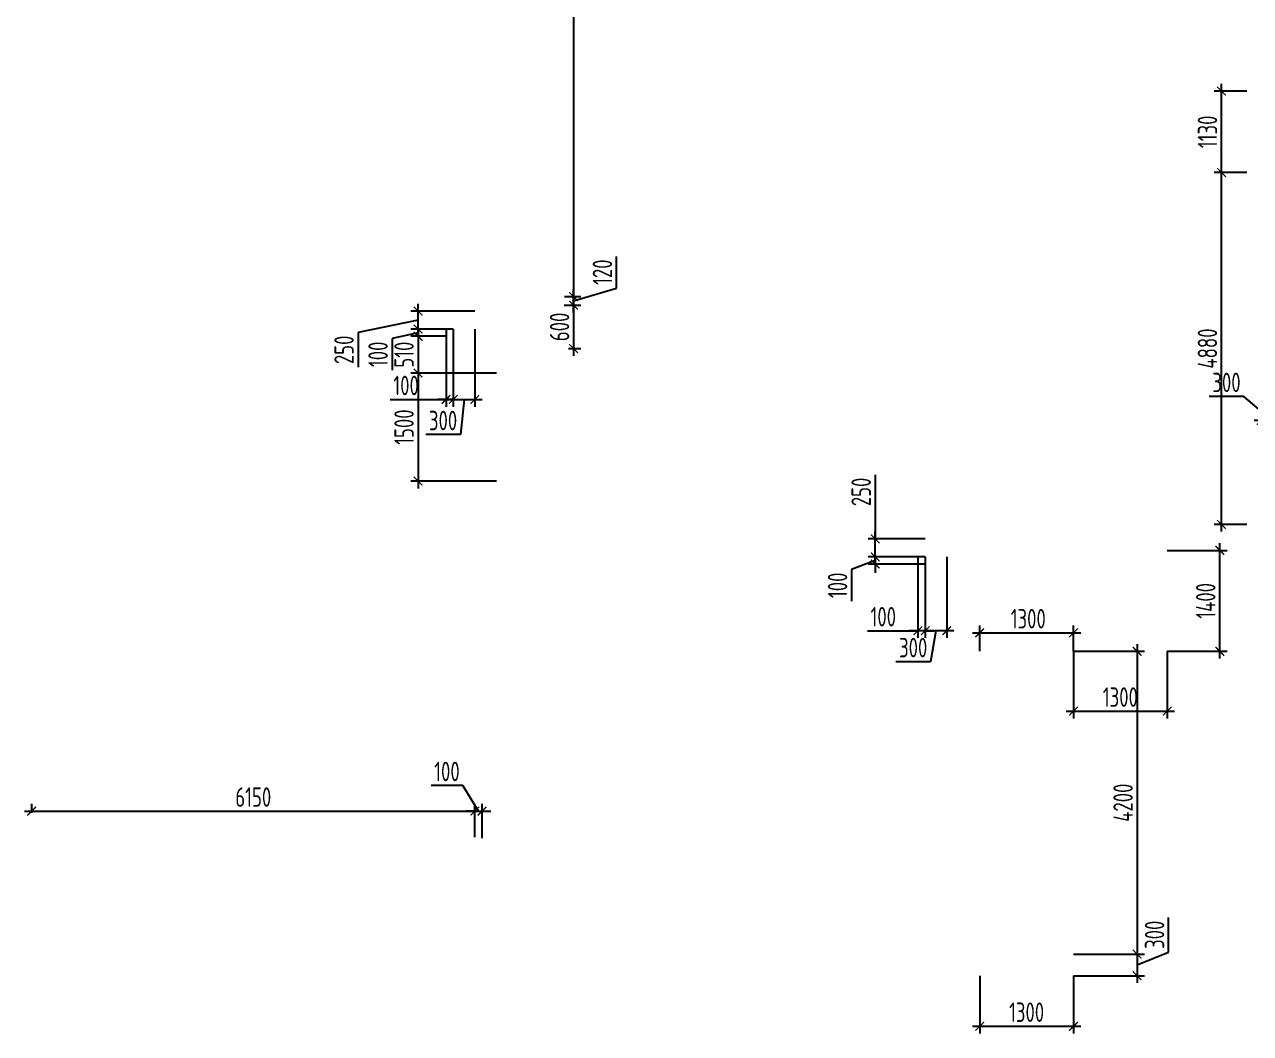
# Model space of a CAD drawing. Header units: millimetres. Extents: x -350007 to 536090, y -888 to 198380.
# Drawn here: x -211804 to -194789, y 54595 to 68590 of the extents above; entities that cross this region are included whole.
import ezdxf

# ---------------------------------------------------------------- set-up
doc = ezdxf.new("R2010")
doc.units = ezdxf.units.MM
doc.layers.add('АР_Размеры нов.', color=15, linetype='Continuous', lineweight=0)
doc.styles.add('ISOCPEUR', font='isocpeur.ttf', dxfattribs={"width": 0.7})
doc.dimstyles.new('R_100', dxfattribs={"dimtxt": 270, "dimasz": 120, "dimexe": 100, "dimexo": 0, "dimgap": 60, "dimtad": 1, "dimdec": 0, "dimrnd": 5, "dimzin": 0, "dimdsep": 46, "dimtxsty": 'ISOCPEUR', "dimblk": 'ARCHTICK', "dimcen": 0, "dimdle": 100, "dimclrd": 256, "dimclre": 256, "dimclrt": 256, "dimadec": 0, "dimazin": 0, "dimtfac": 2, "dimtdec": 0, "dimtofl": 0, "dimtmove": 1, "dimatfit": 3, "dimfxl": 1, "dimtvp": 3, "dimtolj": 1, "dimtzin": 0, "dimarcsym": 0})

# ---------------------------------------------------------------- blocks, each defined once
blk = doc.blocks.new('_ArchTick')
at = {"color": 0, "linetype": 'ByBlock', "const_width": 0.15}
blk.add_lwpolyline([(-0.5, -0.5), (0.5, 0.5)], dxfattribs=at)
blk = doc.blocks.new('*D2765')
at = {"layer": 'Defpoints', "color": 0, "ltscale": 100, "transparency": 16777216}
for p in [(-205254, 63756), (-206341, 62256), (-205254, 62256)]:
    blk.add_point(p, dxfattribs=at)
at = {"layer": 'АР_Размеры нов.', "lineweight": -2, "ltscale": 100, "transparency": 16777216}
for p, q in [((-206341, 63856), (-206341, 62156)), ((-205254, 63756), (-206441, 63756)), ((-205254, 62256), (-206441, 62256))]:
    blk.add_line(p, q, dxfattribs=at)
at = {"layer": 'АР_Размеры нов.', "lineweight": -2, "ltscale": 100, "transparency": 16777216, "xscale": 120, "yscale": 120, "zscale": 120}
for p, rotation in [((-206341, 63756), 90), ((-206341, 62256), 270)]:
    blk.add_blockref('_ArchTick', p, dxfattribs=dict(at, rotation=rotation))
at = {"layer": 'АР_Размеры нов.', "ltscale": 100, "transparency": 16777216, "insert": (-206536, 63006), "char_height": 270, "attachment_point": 5, "rotation": 90, "style": 'ISOCPEUR'}
blk.add_mtext('\\A1;1500', dxfattribs=at)
blk = doc.blocks.new('*D2721')
at = {"layer": 'Defpoints', "color": 0, "ltscale": 100, "transparency": 16777216}
for p in [(-198546, 55396), (-197245, 55396), (-197245, 54695)]:
    blk.add_point(p, dxfattribs=at)
at = {"layer": 'АР_Размеры нов.', "lineweight": -2, "ltscale": 100, "transparency": 16777216}
for p, q in [((-198546, 55396), (-198546, 54595)), ((-197245, 55396), (-197245, 54595)), ((-198646, 54695), (-197145, 54695))]:
    blk.add_line(p, q, dxfattribs=at)
at = {"layer": 'АР_Размеры нов.', "lineweight": -2, "ltscale": 100, "transparency": 16777216, "xscale": 120, "yscale": 120, "zscale": 120, "rotation": 180}
blk.add_blockref('_ArchTick', (-198546, 54695), dxfattribs=at)
at = {"layer": 'АР_Размеры нов.', "lineweight": -2, "ltscale": 100, "transparency": 16777216, "xscale": 120, "yscale": 120, "zscale": 120}
blk.add_blockref('_ArchTick', (-197245, 54695), dxfattribs=at)
at = {"layer": 'АР_Размеры нов.', "ltscale": 100, "transparency": 16777216, "insert": (-197896, 54890), "char_height": 270, "attachment_point": 5, "style": 'ISOCPEUR'}
blk.add_mtext('\\A1;1300', dxfattribs=at)
blk = doc.blocks.new('*D2954')
at = {"layer": 'Defpoints', "color": 0, "ltscale": 100, "transparency": 16777216}
for p in [(-195945, 61296), (-195214, 61296), (-195945, 59896, 2)]:
    blk.add_point(p, dxfattribs=at)
at = {"layer": 'АР_Размеры нов.', "lineweight": -2, "ltscale": 100, "transparency": 16777216}
for p, q in [((-195945, 61296), (-195114, 61296)), ((-195214, 59796), (-195214, 61396)), ((-195945, 59896), (-195114, 59896))]:
    blk.add_line(p, q, dxfattribs=at)
at = {"layer": 'АР_Размеры нов.', "lineweight": -2, "ltscale": 100, "transparency": 16777216, "xscale": 120, "yscale": 120, "zscale": 120}
for p, rotation in [((-195214, 61296), 90), ((-195214, 59896), 270)]:
    blk.add_blockref('_ArchTick', p, dxfattribs=dict(at, rotation=rotation))
at = {"layer": 'АР_Размеры нов.', "ltscale": 100, "transparency": 16777216, "insert": (-195409, 60596), "char_height": 270, "attachment_point": 5, "rotation": 90, "style": 'ISOCPEUR'}
blk.add_mtext('\\A1;1400', dxfattribs=at)
blk = doc.blocks.new('*D2955')
at = {"layer": 'Defpoints', "color": 0, "ltscale": 100, "transparency": 16777216}
for p in [(-197245, 60153), (-198546, 59896), (-197245, 59896, 1)]:
    blk.add_point(p, dxfattribs=at)
at = {"layer": 'АР_Размеры нов.', "lineweight": -2, "ltscale": 100, "transparency": 16777216}
for p, q in [((-198546, 59896), (-198546, 60253)), ((-197245, 59896), (-197245, 60253)), ((-198646, 60153), (-197145, 60153))]:
    blk.add_line(p, q, dxfattribs=at)
at = {"layer": 'АР_Размеры нов.', "lineweight": -2, "ltscale": 100, "transparency": 16777216, "xscale": 120, "yscale": 120, "zscale": 120, "rotation": 180}
blk.add_blockref('_ArchTick', (-198546, 60153), dxfattribs=at)
at = {"layer": 'АР_Размеры нов.', "lineweight": -2, "ltscale": 100, "transparency": 16777216, "xscale": 120, "yscale": 120, "zscale": 120}
blk.add_blockref('_ArchTick', (-197245, 60153), dxfattribs=at)
at = {"layer": 'АР_Размеры нов.', "ltscale": 100, "transparency": 16777216, "insert": (-197873, 60348), "char_height": 270, "attachment_point": 5, "style": 'ISOCPEUR'}
blk.add_mtext('\\A1;1300', dxfattribs=at)
blk = doc.blocks.new('*D2956')
at = {"layer": 'Defpoints', "color": 0, "ltscale": 100, "transparency": 16777216}
for p in [(-197245, 59896, 0), (-195945, 59896, 2), (-195945, 59066)]:
    blk.add_point(p, dxfattribs=at)
at = {"layer": 'АР_Размеры нов.', "lineweight": -2, "ltscale": 100, "transparency": 16777216}
for p, q in [((-197245, 59896), (-197245, 58966)), ((-195945, 59896), (-195945, 58966)), ((-197345, 59066), (-195845, 59066))]:
    blk.add_line(p, q, dxfattribs=at)
at = {"layer": 'АР_Размеры нов.', "lineweight": -2, "ltscale": 100, "transparency": 16777216, "xscale": 120, "yscale": 120, "zscale": 120, "rotation": 180}
blk.add_blockref('_ArchTick', (-197245, 59066), dxfattribs=at)
at = {"layer": 'АР_Размеры нов.', "lineweight": -2, "ltscale": 100, "transparency": 16777216, "xscale": 120, "yscale": 120, "zscale": 120}
blk.add_blockref('_ArchTick', (-195945, 59066), dxfattribs=at)
at = {"layer": 'АР_Размеры нов.', "ltscale": 100, "transparency": 16777216, "insert": (-196595, 59261), "char_height": 270, "attachment_point": 5, "style": 'ISOCPEUR'}
blk.add_mtext('\\A1;1300', dxfattribs=at)
blk = doc.blocks.new('*D2957')
at = {"layer": 'Defpoints', "color": 0, "ltscale": 100, "transparency": 16777216}
for p in [(-197245, 59896), (-197245, 55696), (-196362, 55696)]:
    blk.add_point(p, dxfattribs=at)
at = {"layer": 'АР_Размеры нов.', "lineweight": -2, "ltscale": 100, "transparency": 16777216}
for p, q in [((-197245, 59896), (-196262, 59896)), ((-196362, 59996), (-196362, 55596)), ((-197245, 55696), (-196262, 55696))]:
    blk.add_line(p, q, dxfattribs=at)
at = {"layer": 'АР_Размеры нов.', "lineweight": -2, "ltscale": 100, "transparency": 16777216, "xscale": 120, "yscale": 120, "zscale": 120}
for p, rotation in [((-196362, 59896), 90), ((-196362, 55696), 270)]:
    blk.add_blockref('_ArchTick', p, dxfattribs=dict(at, rotation=rotation))
at = {"layer": 'АР_Размеры нов.', "ltscale": 100, "transparency": 16777216, "insert": (-196557, 57796), "char_height": 270, "attachment_point": 5, "rotation": 90, "style": 'ISOCPEUR'}
blk.add_mtext('\\A1;4200', dxfattribs=at)
blk = doc.blocks.new('*D2795')
at = {"layer": 'Defpoints', "color": 0, "ltscale": 100, "transparency": 16777216}
for p in [(-197245, 55696), (-197245, 55396), (-196362, 55396)]:
    blk.add_point(p, dxfattribs=at)
at = {"layer": 'АР_Размеры нов.', "lineweight": -2, "ltscale": 100, "transparency": 16777216}
for p, q in [((-195925, 55724), (-195925, 56203)), ((-197245, 55696), (-196262, 55696)), ((-196362, 55796), (-196362, 55296)), ((-196362, 55546), (-195925, 55724)), ((-197245, 55396), (-196262, 55396))]:
    blk.add_line(p, q, dxfattribs=at)
at = {"layer": 'АР_Размеры нов.', "lineweight": -2, "ltscale": 100, "transparency": 16777216, "xscale": 120, "yscale": 120, "zscale": 120}
for p, rotation in [((-196362, 55696), 90), ((-196362, 55396), 270)]:
    blk.add_blockref('_ArchTick', p, dxfattribs=dict(at, rotation=rotation))
at = {"layer": 'АР_Размеры нов.', "ltscale": 100, "transparency": 16777216, "insert": (-196120, 55964), "char_height": 270, "attachment_point": 5, "rotation": 90, "style": 'ISOCPEUR'}
blk.add_mtext('\\A1;300', dxfattribs=at)
blk = doc.blocks.new('*D1668')
at = {"layer": 'Defpoints', "color": 0, "ltscale": 500, "transparency": 16777216}
for p in [(-204544, 73141), (-204308, 64816), (-204183, 64816)]:
    blk.add_point(p, dxfattribs=at)
at = {"layer": 'АР_Размеры нов.', "lineweight": -2, "ltscale": 500, "transparency": 16777216}
for p, q in [((-204183, 73241), (-204183, 64716)), ((-204544, 73141), (-204083, 73141)), ((-204308, 64816), (-204083, 64816))]:
    blk.add_line(p, q, dxfattribs=at)
at = {"layer": 'АР_Размеры нов.', "lineweight": -2, "ltscale": 500, "transparency": 16777216, "xscale": 120, "yscale": 120, "zscale": 120}
for p, rotation in [((-204183, 73141), 90), ((-204183, 64816), 270)]:
    blk.add_blockref('_ArchTick', p, dxfattribs=dict(at, rotation=rotation))
at = {"layer": 'АР_Размеры нов.', "lineweight": 13, "ltscale": 500, "transparency": 16777216, "insert": (-204378, 68978), "char_height": 270, "attachment_point": 5, "rotation": 90, "style": 'ISOCPEUR'}
blk.add_mtext('\\A1;8325', dxfattribs=at)
blk = doc.blocks.new('*D1669')
at = {"layer": 'Defpoints', "color": 0, "ltscale": 500, "transparency": 16777216}
for p in [(-204312, 64696), (-204254, 64096), (-204183, 64096)]:
    blk.add_point(p, dxfattribs=at)
at = {"layer": 'АР_Размеры нов.', "lineweight": -2, "ltscale": 500, "transparency": 16777216}
for p, q in [((-204312, 64696), (-204083, 64696)), ((-204183, 64796), (-204183, 63996)), ((-204254, 64096), (-204083, 64096))]:
    blk.add_line(p, q, dxfattribs=at)
at = {"layer": 'АР_Размеры нов.', "lineweight": -2, "ltscale": 500, "transparency": 16777216, "xscale": 120, "yscale": 120, "zscale": 120}
for p, rotation in [((-204183, 64696), 90), ((-204183, 64096), 270)]:
    blk.add_blockref('_ArchTick', p, dxfattribs=dict(at, rotation=rotation))
at = {"layer": 'АР_Размеры нов.', "lineweight": 13, "ltscale": 500, "transparency": 16777216, "insert": (-204378, 64396), "char_height": 270, "attachment_point": 5, "rotation": 90, "style": 'ISOCPEUR'}
blk.add_mtext('\\A1;600', dxfattribs=at)
blk = doc.blocks.new('*D1670')
at = {"layer": 'Defpoints', "color": 0, "ltscale": 500, "transparency": 16777216}
for p in [(-206341, 64616), (-205554, 64616), (-205854, 64366)]:
    blk.add_point(p, dxfattribs=at)
at = {"layer": 'АР_Размеры нов.', "lineweight": -2, "ltscale": 500, "transparency": 16777216}
for p, q in [((-206341, 64266), (-206341, 64716)), ((-206341, 64491), (-207174, 64317)), ((-205554, 64616), (-206441, 64616)), ((-207174, 64317), (-207174, 63838)), ((-205854, 64366), (-206441, 64366))]:
    blk.add_line(p, q, dxfattribs=at)
at = {"layer": 'АР_Размеры нов.', "lineweight": -2, "ltscale": 500, "transparency": 16777216, "xscale": 120, "yscale": 120, "zscale": 120}
for p, rotation in [((-206341, 64616), 90), ((-206341, 64366), 270)]:
    blk.add_blockref('_ArchTick', p, dxfattribs=dict(at, rotation=rotation))
at = {"layer": 'АР_Размеры нов.', "lineweight": 13, "ltscale": 500, "transparency": 16777216, "insert": (-207369, 64078), "char_height": 270, "attachment_point": 5, "rotation": 90, "style": 'ISOCPEUR'}
blk.add_mtext('\\A1;250', dxfattribs=at)
blk = doc.blocks.new('*D1671')
at = {"layer": 'Defpoints', "color": 0, "ltscale": 500, "transparency": 16777216}
for p in [(-205854, 64366), (-206341, 64266), (-205954, 64266)]:
    blk.add_point(p, dxfattribs=at)
at = {"layer": 'АР_Размеры нов.', "lineweight": -2, "ltscale": 500, "transparency": 16777216}
for p, q in [((-205854, 64366), (-206441, 64366)), ((-206341, 64366), (-206341, 64486)), ((-206341, 64366), (-206341, 64266)), ((-206341, 64316), (-206702, 64237)), ((-206702, 64237), (-206702, 63796)), ((-205954, 64266), (-206441, 64266)), ((-206341, 64266), (-206341, 64146))]:
    blk.add_line(p, q, dxfattribs=at)
at = {"layer": 'АР_Размеры нов.', "lineweight": -2, "ltscale": 500, "transparency": 16777216, "xscale": 120, "yscale": 120, "zscale": 120}
for p, rotation in [((-206341, 64366), 270), ((-206341, 64266), 90)]:
    blk.add_blockref('_ArchTick', p, dxfattribs=dict(at, rotation=rotation))
at = {"layer": 'АР_Размеры нов.', "lineweight": 13, "ltscale": 500, "transparency": 16777216, "insert": (-206897, 64016), "char_height": 270, "attachment_point": 5, "rotation": 90, "style": 'ISOCPEUR'}
blk.add_mtext('\\A1;100', dxfattribs=at)
blk = doc.blocks.new('*D1672')
at = {"layer": 'Defpoints', "color": 0, "ltscale": 500, "transparency": 16777216}
for p in [(-205954, 64266), (-206341, 63756), (-205554, 63756)]:
    blk.add_point(p, dxfattribs=at)
at = {"layer": 'АР_Размеры нов.', "lineweight": -2, "ltscale": 500, "transparency": 16777216}
for p, q in [((-206341, 64366), (-206341, 63656)), ((-205954, 64266), (-206441, 64266)), ((-205554, 63756), (-206441, 63756))]:
    blk.add_line(p, q, dxfattribs=at)
at = {"layer": 'АР_Размеры нов.', "lineweight": -2, "ltscale": 500, "transparency": 16777216, "xscale": 120, "yscale": 120, "zscale": 120}
for p, rotation in [((-206341, 64266), 90), ((-206341, 63756), 270)]:
    blk.add_blockref('_ArchTick', p, dxfattribs=dict(at, rotation=rotation))
at = {"layer": 'АР_Размеры нов.', "lineweight": 13, "ltscale": 500, "transparency": 16777216, "insert": (-206536, 64011), "char_height": 270, "attachment_point": 5, "rotation": 90, "style": 'ISOCPEUR'}
blk.add_mtext('\\A1;510', dxfattribs=at)
blk = doc.blocks.new('*D1673')
at = {"layer": 'Defpoints', "color": 0, "ltscale": 500, "transparency": 16777216}
for p in [(-211704, 57656), (-205554, 57679), (-205554, 57319)]:
    blk.add_point(p, dxfattribs=at)
at = {"layer": 'АР_Размеры нов.', "lineweight": -2, "ltscale": 500, "transparency": 16777216}
for p, q in [((-211704, 57656), (-211704, 57779)), ((-205554, 57319), (-205554, 57779)), ((-211804, 57679), (-205454, 57679))]:
    blk.add_line(p, q, dxfattribs=at)
at = {"layer": 'АР_Размеры нов.', "lineweight": -2, "ltscale": 500, "transparency": 16777216, "xscale": 120, "yscale": 120, "zscale": 120, "rotation": 180}
blk.add_blockref('_ArchTick', (-211704, 57679), dxfattribs=at)
at = {"layer": 'АР_Размеры нов.', "lineweight": -2, "ltscale": 500, "transparency": 16777216, "xscale": 120, "yscale": 120, "zscale": 120}
blk.add_blockref('_ArchTick', (-205554, 57679), dxfattribs=at)
at = {"layer": 'АР_Размеры нов.', "lineweight": 13, "ltscale": 500, "transparency": 16777216, "insert": (-208629, 57874), "char_height": 270, "attachment_point": 5, "style": 'ISOCPEUR'}
blk.add_mtext('\\A1;6150', dxfattribs=at)
blk = doc.blocks.new('*D1674')
at = {"layer": 'Defpoints', "color": 0, "ltscale": 500, "transparency": 16777216}
for p in [(-205454, 57679), (-205554, 57319), (-205454, 57304)]:
    blk.add_point(p, dxfattribs=at)
at = {"layer": 'АР_Размеры нов.', "lineweight": -2, "ltscale": 500, "transparency": 16777216}
for p, q in [((-205720, 58034), (-206161, 58034)), ((-205504, 57679), (-205720, 58034)), ((-205554, 57319), (-205554, 57779)), ((-205454, 57304), (-205454, 57779)), ((-205554, 57679), (-205674, 57679)), ((-205554, 57679), (-205454, 57679)), ((-205454, 57679), (-205334, 57679))]:
    blk.add_line(p, q, dxfattribs=at)
at = {"layer": 'АР_Размеры нов.', "lineweight": -2, "ltscale": 500, "transparency": 16777216, "xscale": 120, "yscale": 120, "zscale": 120}
blk.add_blockref('_ArchTick', (-205554, 57679), dxfattribs=at)
at = {"layer": 'АР_Размеры нов.', "lineweight": -2, "ltscale": 500, "transparency": 16777216, "xscale": 120, "yscale": 120, "zscale": 120, "rotation": 180}
blk.add_blockref('_ArchTick', (-205454, 57679), dxfattribs=at)
at = {"layer": 'АР_Размеры нов.', "lineweight": 13, "ltscale": 500, "transparency": 16777216, "insert": (-205941, 58229), "char_height": 270, "attachment_point": 5, "style": 'ISOCPEUR'}
blk.add_mtext('\\A1;100', dxfattribs=at)
blk = doc.blocks.new('*D1675')
at = {"layer": 'Defpoints', "color": 0, "ltscale": 500, "transparency": 16777216}
for p in [(-205854, 64366), (-205554, 64366), (-205554, 63389)]:
    blk.add_point(p, dxfattribs=at)
at = {"layer": 'АР_Размеры нов.', "lineweight": -2, "ltscale": 500, "transparency": 16777216}
for p, q in [((-205854, 64366), (-205854, 63289)), ((-205554, 64366), (-205554, 63289)), ((-205954, 63389), (-205454, 63389)), ((-205704, 63389), (-205755, 62902)), ((-205755, 62902), (-206234, 62902))]:
    blk.add_line(p, q, dxfattribs=at)
at = {"layer": 'АР_Размеры нов.', "lineweight": -2, "ltscale": 500, "transparency": 16777216, "xscale": 120, "yscale": 120, "zscale": 120, "rotation": 180}
blk.add_blockref('_ArchTick', (-205854, 63389), dxfattribs=at)
at = {"layer": 'АР_Размеры нов.', "lineweight": -2, "ltscale": 500, "transparency": 16777216, "xscale": 120, "yscale": 120, "zscale": 120}
blk.add_blockref('_ArchTick', (-205554, 63389), dxfattribs=at)
at = {"layer": 'АР_Размеры нов.', "lineweight": 13, "ltscale": 500, "transparency": 16777216, "insert": (-205995, 63097), "char_height": 270, "attachment_point": 5, "style": 'ISOCPEUR'}
blk.add_mtext('\\A1;300', dxfattribs=at)
blk = doc.blocks.new('*D1676')
at = {"layer": 'Defpoints', "color": 0, "ltscale": 500, "transparency": 16777216}
for p in [(-205954, 64366), (-205854, 64366), (-205954, 63389)]:
    blk.add_point(p, dxfattribs=at)
at = {"layer": 'АР_Размеры нов.', "lineweight": -2, "ltscale": 500, "transparency": 16777216}
for p, q in [((-205954, 64366), (-205954, 63289)), ((-205854, 64366), (-205854, 63289)), ((-206729, 63389), (-205954, 63389)), ((-205954, 63389), (-206074, 63389)), ((-205854, 63389), (-205954, 63389)), ((-205854, 63389), (-205734, 63389))]:
    blk.add_line(p, q, dxfattribs=at)
at = {"layer": 'АР_Размеры нов.', "lineweight": -2, "ltscale": 500, "transparency": 16777216, "xscale": 120, "yscale": 120, "zscale": 120}
blk.add_blockref('_ArchTick', (-205954, 63389), dxfattribs=at)
at = {"layer": 'АР_Размеры нов.', "lineweight": -2, "ltscale": 500, "transparency": 16777216, "xscale": 120, "yscale": 120, "zscale": 120, "rotation": 180}
blk.add_blockref('_ArchTick', (-205854, 63389), dxfattribs=at)
at = {"layer": 'АР_Размеры нов.', "lineweight": 13, "ltscale": 500, "transparency": 16777216, "insert": (-206508, 63584), "char_height": 270, "attachment_point": 5, "style": 'ISOCPEUR'}
blk.add_mtext('\\A1;100', dxfattribs=at)
blk = doc.blocks.new('*D1677')
at = {"layer": 'Defpoints', "color": 0, "ltscale": 500, "transparency": 16777216}
for p in [(-199304, 61206), (-199004, 61206), (-199304, 60181)]:
    blk.add_point(p, dxfattribs=at)
at = {"layer": 'АР_Размеры нов.', "lineweight": -2, "ltscale": 500, "transparency": 16777216}
for p, q in [((-199304, 61206), (-199304, 60081)), ((-199004, 61206), (-199004, 60081)), ((-198904, 60181), (-199404, 60181)), ((-199154, 60181), (-199231, 59752)), ((-199231, 59752), (-199710, 59752))]:
    blk.add_line(p, q, dxfattribs=at)
at = {"layer": 'АР_Размеры нов.', "lineweight": -2, "ltscale": 500, "transparency": 16777216, "xscale": 120, "yscale": 120, "zscale": 120, "rotation": 180}
blk.add_blockref('_ArchTick', (-199304, 60181), dxfattribs=at)
at = {"layer": 'АР_Размеры нов.', "lineweight": -2, "ltscale": 500, "transparency": 16777216, "xscale": 120, "yscale": 120, "zscale": 120}
blk.add_blockref('_ArchTick', (-199004, 60181), dxfattribs=at)
at = {"layer": 'АР_Размеры нов.', "lineweight": 13, "ltscale": 500, "transparency": 16777216, "insert": (-199470, 59947), "char_height": 270, "attachment_point": 5, "style": 'ISOCPEUR'}
blk.add_mtext('\\A1;300', dxfattribs=at)
blk = doc.blocks.new('*D1678')
at = {"layer": 'Defpoints', "color": 0, "ltscale": 500, "transparency": 16777216}
for p in [(-199404, 61206), (-199304, 61206), (-199404, 60181)]:
    blk.add_point(p, dxfattribs=at)
at = {"layer": 'АР_Размеры нов.', "lineweight": -2, "ltscale": 500, "transparency": 16777216}
for p, q in [((-199404, 61206), (-199404, 60081)), ((-199304, 61206), (-199304, 60081)), ((-200106, 60181), (-199404, 60181)), ((-199404, 60181), (-199524, 60181)), ((-199304, 60181), (-199404, 60181)), ((-199304, 60181), (-199184, 60181))]:
    blk.add_line(p, q, dxfattribs=at)
at = {"layer": 'АР_Размеры нов.', "lineweight": -2, "ltscale": 500, "transparency": 16777216, "xscale": 120, "yscale": 120, "zscale": 120}
blk.add_blockref('_ArchTick', (-199404, 60181), dxfattribs=at)
at = {"layer": 'АР_Размеры нов.', "lineweight": -2, "ltscale": 500, "transparency": 16777216, "xscale": 120, "yscale": 120, "zscale": 120, "rotation": 180}
blk.add_blockref('_ArchTick', (-199304, 60181), dxfattribs=at)
at = {"layer": 'АР_Размеры нов.', "lineweight": 13, "ltscale": 500, "transparency": 16777216, "insert": (-199885, 60376), "char_height": 270, "attachment_point": 5, "style": 'ISOCPEUR'}
blk.add_mtext('\\A1;100', dxfattribs=at)
blk = doc.blocks.new('*D1679')
at = {"layer": 'Defpoints', "color": 0, "ltscale": 500, "transparency": 16777216}
for p in [(-199997, 61456), (-199304, 61456), (-199304, 61206)]:
    blk.add_point(p, dxfattribs=at)
at = {"layer": 'АР_Размеры нов.', "lineweight": -2, "ltscale": 500, "transparency": 16777216}
for p, q in [((-199997, 62346), (-199997, 61456)), ((-199304, 61456), (-200097, 61456)), ((-199997, 61106), (-199997, 61556)), ((-199304, 61206), (-200097, 61206))]:
    blk.add_line(p, q, dxfattribs=at)
at = {"layer": 'АР_Размеры нов.', "lineweight": -2, "ltscale": 500, "transparency": 16777216, "xscale": 120, "yscale": 120, "zscale": 120}
for p, rotation in [((-199997, 61456), 90), ((-199997, 61206), 270)]:
    blk.add_blockref('_ArchTick', p, dxfattribs=dict(at, rotation=rotation))
at = {"layer": 'АР_Размеры нов.', "lineweight": 13, "ltscale": 500, "transparency": 16777216, "insert": (-200192, 62107), "char_height": 270, "attachment_point": 5, "rotation": 90, "style": 'ISOCPEUR'}
blk.add_mtext('\\A1;250', dxfattribs=at)
blk = doc.blocks.new('*D1680')
at = {"layer": 'Defpoints', "color": 0, "ltscale": 500, "transparency": 16777216}
for p in [(-199997, 61106), (-199304, 61206), (-199304, 61106)]:
    blk.add_point(p, dxfattribs=at)
at = {"layer": 'АР_Размеры нов.', "lineweight": -2, "ltscale": 500, "transparency": 16777216}
for p, q in [((-199997, 61206), (-199997, 61326)), ((-199997, 61156), (-200324, 61032)), ((-199304, 61206), (-200097, 61206)), ((-199304, 61106), (-200097, 61106)), ((-199997, 61206), (-199997, 61106)), ((-199997, 61106), (-199997, 60986)), ((-200324, 61032), (-200324, 60591))]:
    blk.add_line(p, q, dxfattribs=at)
at = {"layer": 'АР_Размеры нов.', "lineweight": -2, "ltscale": 500, "transparency": 16777216, "xscale": 120, "yscale": 120, "zscale": 120}
for p, rotation in [((-199997, 61206), 270), ((-199997, 61106), 90)]:
    blk.add_blockref('_ArchTick', p, dxfattribs=dict(at, rotation=rotation))
at = {"layer": 'АР_Размеры нов.', "lineweight": 13, "ltscale": 500, "transparency": 16777216, "insert": (-200519, 60812), "char_height": 270, "attachment_point": 5, "rotation": 90, "style": 'ISOCPEUR'}
blk.add_mtext('\\A1;100', dxfattribs=at)
blk = doc.blocks.new('*D1684')
at = {"layer": 'Defpoints', "color": 0, "ltscale": 500, "transparency": 16777216}
for p in [(-194639, 63325), (-194338, 63328), (-194639, 63100)]:
    blk.add_point(p, dxfattribs=at)
at = {"layer": 'АР_Размеры нов.', "lineweight": -2, "ltscale": 500, "transparency": 16777216}
for p, q in [((-194882, 63431), (-195361, 63431)), ((-194489, 63100), (-194882, 63431)), ((-194639, 63325), (-194639, 63000)), ((-194338, 63328), (-194338, 63000)), ((-194238, 63100), (-194739, 63100))]:
    blk.add_line(p, q, dxfattribs=at)
at = {"layer": 'АР_Размеры нов.', "lineweight": -2, "ltscale": 500, "transparency": 16777216, "xscale": 120, "yscale": 120, "zscale": 120, "rotation": 180}
blk.add_blockref('_ArchTick', (-194639, 63100), dxfattribs=at)
at = {"layer": 'АР_Размеры нов.', "lineweight": -2, "ltscale": 500, "transparency": 16777216, "xscale": 120, "yscale": 120, "zscale": 120}
blk.add_blockref('_ArchTick', (-194338, 63100), dxfattribs=at)
at = {"layer": 'АР_Размеры нов.', "lineweight": 13, "ltscale": 500, "transparency": 16777216, "insert": (-195122, 63626), "char_height": 270, "attachment_point": 5, "style": 'ISOCPEUR'}
blk.add_mtext('\\A1;300', dxfattribs=at)
blk = doc.blocks.new('*D1978')
at = {"layer": 'Defpoints', "color": 0, "ltscale": 500, "transparency": 16777216}
for p in [(-195191, 66537), (-194839, 66537), (-194839, 61656)]:
    blk.add_point(p, dxfattribs=at)
at = {"layer": 'АР_Размеры нов.', "lineweight": -2, "ltscale": 500, "transparency": 16777216}
for p, q in [((-194839, 66537), (-195291, 66537)), ((-195191, 61556), (-195191, 66637)), ((-194839, 61656), (-195291, 61656))]:
    blk.add_line(p, q, dxfattribs=at)
at = {"layer": 'АР_Размеры нов.', "lineweight": -2, "ltscale": 500, "transparency": 16777216, "xscale": 120, "yscale": 120, "zscale": 120}
for p, rotation in [((-195191, 66537), 90), ((-195191, 61656), 270)]:
    blk.add_blockref('_ArchTick', p, dxfattribs=dict(at, rotation=rotation))
at = {"layer": 'АР_Размеры нов.', "lineweight": 13, "ltscale": 500, "transparency": 16777216, "insert": (-195386, 64096), "char_height": 270, "attachment_point": 5, "rotation": 90, "style": 'ISOCPEUR'}
blk.add_mtext('\\A1;4880', dxfattribs=at)
blk = doc.blocks.new('*D1979')
at = {"layer": 'Defpoints', "color": 0, "ltscale": 500, "transparency": 16777216}
for p in [(-195191, 67667), (-194839, 67667), (-194839, 66537)]:
    blk.add_point(p, dxfattribs=at)
at = {"layer": 'АР_Размеры нов.', "lineweight": -2, "ltscale": 500, "transparency": 16777216}
for p, q in [((-195191, 66437), (-195191, 67767)), ((-194839, 67667), (-195291, 67667)), ((-194839, 66537), (-195291, 66537))]:
    blk.add_line(p, q, dxfattribs=at)
at = {"layer": 'АР_Размеры нов.', "lineweight": -2, "ltscale": 500, "transparency": 16777216, "xscale": 120, "yscale": 120, "zscale": 120}
for p, rotation in [((-195191, 67667), 90), ((-195191, 66537), 270)]:
    blk.add_blockref('_ArchTick', p, dxfattribs=dict(at, rotation=rotation))
at = {"layer": 'АР_Размеры нов.', "lineweight": 13, "ltscale": 500, "transparency": 16777216, "insert": (-195386, 67102), "char_height": 270, "attachment_point": 5, "rotation": 90, "style": 'ISOCPEUR'}
blk.add_mtext('\\A1;1130', dxfattribs=at)
blk = doc.blocks.new('*D2204')
at = {"layer": 'Defpoints', "color": 0, "ltscale": 500, "transparency": 16777216}
for p in [(-204308, 64816), (-204283, 64696), (-204183, 64816)]:
    blk.add_point(p, dxfattribs=at)
at = {"layer": 'АР_Размеры нов.', "lineweight": -2, "ltscale": 500, "transparency": 16777216}
for p, q in [((-203588, 64934), (-203588, 65375)), ((-204183, 64756), (-203588, 64934)), ((-204183, 64596), (-204183, 64916)), ((-204308, 64816), (-204083, 64816)), ((-204283, 64696), (-204083, 64696))]:
    blk.add_line(p, q, dxfattribs=at)
at = {"layer": 'АР_Размеры нов.', "lineweight": -2, "ltscale": 500, "transparency": 16777216, "xscale": 120, "yscale": 120, "zscale": 120}
for p, rotation in [((-204183, 64816), 90), ((-204183, 64696), 270)]:
    blk.add_blockref('_ArchTick', p, dxfattribs=dict(at, rotation=rotation))
at = {"layer": 'АР_Размеры нов.', "lineweight": 13, "ltscale": 500, "transparency": 16777216, "insert": (-203783, 65155), "char_height": 270, "attachment_point": 5, "rotation": 90, "style": 'ISOCPEUR'}
blk.add_mtext('\\A1;120', dxfattribs=at)

msp = doc.modelspace()

# ---------------------------------------------------------------- dimensions: what is measured, and where the dimension line sits
at = {"layer": 'АР_Размеры нов.', "lineweight": 13, "ltscale": 500}
for base, p1, p2, picture, middle in [((-204183.2, 64815.7), (-204543.8, 73140.7), (-204308.5, 64815.7), '*D1668', (-204378.2, 68978.2)), ((-195190.8, 67666.8), (-194838.9, 66536.8), (-194838.9, 67666.8), '*D1979', (-195385.8, 67101.8)), ((-195190.8, 66536.8), (-194838.9, 61655.7), (-194838.9, 66536.8), '*D1978', (-195385.8, 64096.2)), ((-204183.2, 64815.7), (-204283.2, 64695.7), (-204308.5, 64815.7), '*D2204', (-203783.2, 64994.2)), ((-204183.2, 64095.7), (-204312.1, 64695.7), (-204253.6, 64095.7), '*D1669', (-204378.2, 64395.7)), ((-206341.2, 63755.7), (-205953.9, 64265.7), (-205553.9, 63755.7), '*D1672', (-206536.2, 64010.7))]:
    dim = msp.add_linear_dim(base=base, p1=p1, p2=p2, angle=90, dimstyle='R_100', override={"dimpost": '\\X'}, dxfattribs=at)
    dim.commit()
    dim.dimension.update_dxf_attribs({"geometry": picture, "text_midpoint": middle})
for base, p1, p2, override, picture, middle in [((-206341.2, 64615.7), (-205853.9, 64365.7), (-205553.9, 64615.7), {"dimpost": '\\X', "dimfxl": 300, "dimarcsym": 1}, '*D1670', (-207173.6, 64257.4)), ((-206341.2, 64265.7), (-205853.9, 64365.7), (-205953.9, 64265.7), {"dimpost": '\\X'}, '*D1671', (-206702.2, 64177)), ((-199996.6, 61455.6), (-199303.9, 61205.6), (-199303.9, 61455.6), {"dimpost": '\\X'}, '*D1679', (-199819.2, 62106.9)), ((-199996.6, 61105.6), (-199303.9, 61205.6), (-199303.9, 61105.6), {"dimpost": '\\X'}, '*D1680', (-200323.6, 60972.4))]:
    dim = msp.add_linear_dim(base=base, p1=p1, p2=p2, angle=90, dimstyle='R_100', override=override, dxfattribs=at)
    dim.commit()
    dim.dimension.update_dxf_attribs({"geometry": picture, "text_midpoint": middle, "dimtype": 160})
for base, p1, p2, picture, middle in [((-205953.9, 63388.6), (-205853.9, 64365.7), (-205953.9, 64365.7), '*D1676', (-206507.9, 63345.9)), ((-205553.9, 63388.6), (-205853.9, 64365.7), (-205553.9, 64365.7), '*D1675', (-205815.3, 62902.3)), ((-194638.9, 63100.1), (-194338.2, 63328), (-194638.9, 63325.4), '*D1684', (-194942.1, 63431.1)), ((-199403.9, 60181.5), (-199303.9, 61205.6), (-199403.9, 61205.6), '*D1678', (-199885.5, 60301)), ((-199303.9, 60181.5), (-199003.9, 61205.6), (-199303.9, 61205.6), '*D1677', (-199290.6, 59752.2)), ((-205453.9, 57679.1), (-205553.9, 57318.6), (-205453.9, 57303.8), '*D1674', (-205780.2, 58033.7))]:
    dim = msp.add_linear_dim(base=base, p1=p1, p2=p2, dimstyle='R_100', override={"dimpost": '\\X'}, dxfattribs=at)
    dim.commit()
    dim.dimension.update_dxf_attribs({"geometry": picture, "text_midpoint": middle, "dimtype": 160})
at = {"layer": 'АР_Размеры нов.', "ltscale": 100}
for base, p1, p2, picture, middle in [((-206341.2, 62255.7), (-205253.9, 63755.7), (-205253.9, 62255.7), '*D2765', (-206536.2, 63005.7)), ((-195213.6, 61295.7), (-195945.4, 59895.8, 1.8), (-195945.4, 61295.7), '*D2954', (-195408.6, 60595.7)), ((-196361.7, 55695.7), (-197245, 59895.7), (-197245, 55695.7), '*D2957', (-196556.7, 57795.7))]:
    dim = msp.add_linear_dim(base=base, p1=p1, p2=p2, angle=90, dimstyle='R_100', override={"dimpost": '\\X', "dimfxl": 300, "dimarcsym": 1}, dxfattribs=at)
    dim.commit()
    dim.dimension.update_dxf_attribs({"geometry": picture, "text_midpoint": middle})
dim = msp.add_linear_dim(base=(-197245, 60153.4), p1=(-198546.2, 59895.7), p2=(-197245, 59895.7, 1.4), dimstyle='R_100', override={"dimpost": '\\X', "dimfxl": 300, "dimarcsym": 1}, dxfattribs=at)
dim.commit()
dim.dimension.update_dxf_attribs({"geometry": '*D2955', "text_midpoint": (-197873.5, 60153.4), "dimtype": 160})
for base, p1, p2, picture, middle in [((-195945.4, 59066.5), (-197245, 59895.7, 0), (-195945.4, 59895.7, 1.8), '*D2956', (-196595.2, 59261.5)), ((-197245.5, 54695.1), (-198546.2, 55395.7), (-197245.5, 55395.7), '*D2721', (-197895.8, 54890.1))]:
    dim = msp.add_linear_dim(base=base, p1=p1, p2=p2, dimstyle='R_100', override={"dimpost": '\\X', "dimfxl": 300, "dimarcsym": 1}, dxfattribs=at)
    dim.commit()
    dim.dimension.update_dxf_attribs({"geometry": picture, "text_midpoint": middle})
at = {"layer": 'АР_Размеры нов.', "lineweight": 13, "ltscale": 500}
dim = msp.add_linear_dim(base=(-205553.9, 57679.1), p1=(-211703.9, 57655.6), p2=(-205553.9, 57318.6), dimstyle='R_100', override={"dimpost": '\\X'}, dxfattribs=at)
dim.commit()
dim.dimension.update_dxf_attribs({"geometry": '*D1673', "text_midpoint": (-208628.9, 57874.1)})
at = {"layer": 'АР_Размеры нов.', "ltscale": 100}
dim = msp.add_linear_dim(base=(-196361.7, 55395.7), p1=(-197245.5, 55695.7), p2=(-197245.5, 55395.7), angle=90, dimstyle='R_100', override={"dimpost": '\\X', "dimfxl": 300, "dimarcsym": 1}, dxfattribs=at)
dim.commit()
dim.dimension.update_dxf_attribs({"geometry": '*D2795', "text_midpoint": (-195924.6, 55784.2), "dimtype": 160})

doc.saveas('drawing.dxf')
